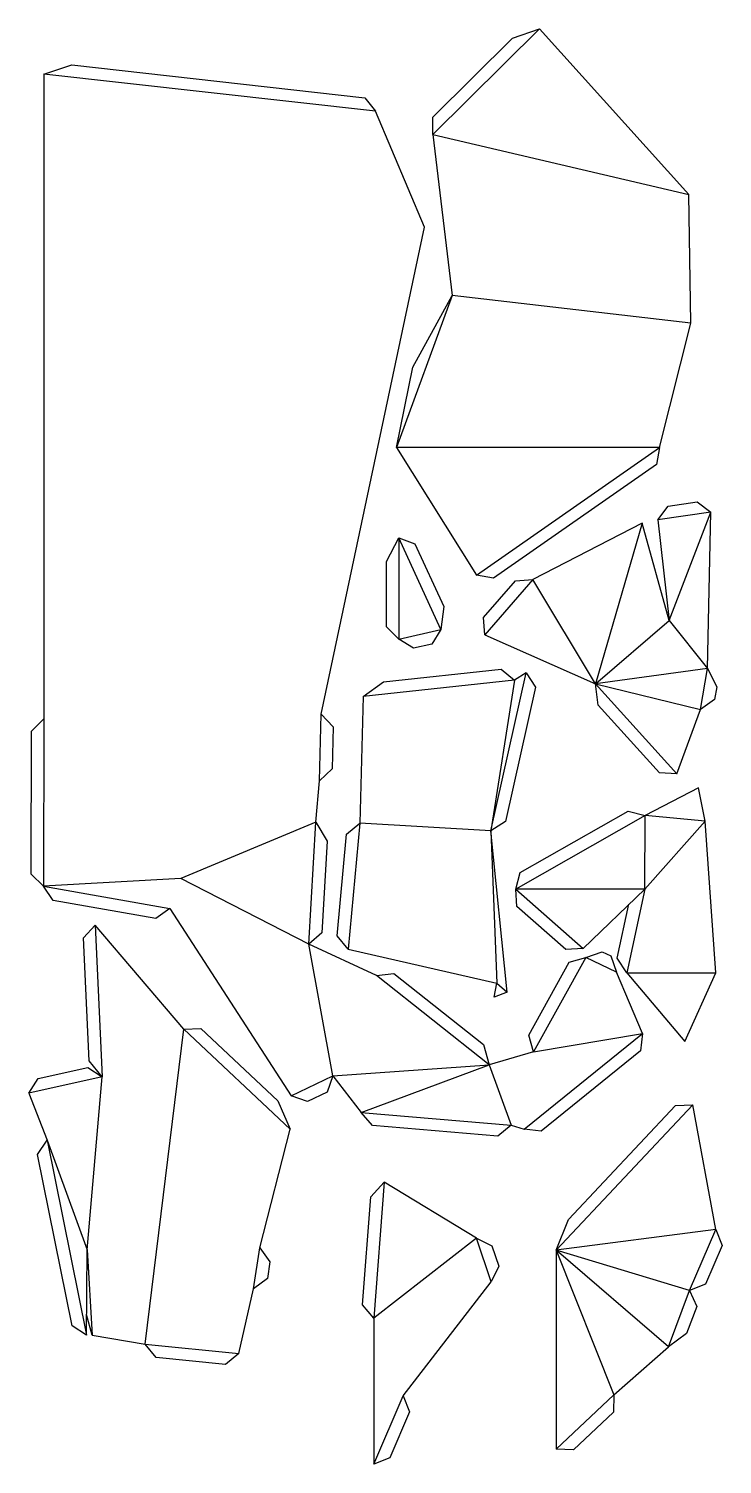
# Model space of a CAD drawing. Extents: x 5 to 289, y 15 to 602.
import ezdxf

# ---------------------------------------------------------------- set-up
doc = ezdxf.new("R2010")
doc.units = 0

msp = doc.modelspace()

# ---------------------------------------------------------------- linework, layer by layer
at = {"layer": 'CutLine', "color": 8, "linetype": 'CONTINUOUS'}
for p, q in [((203.109865, 598.215641), (214.171119, 602.140308)), ((275.110339, 534.30626), (214.171119, 602.140308)), ((170.529749, 565.918876), (203.109865, 598.215641)), ((11.556109, 583.621209), (22.948467, 587.372501)), ((22.948467, 587.372501), (142.673771, 573.918776)), ((11.556109, 583.621209), (11.556109, 319.952225)), ((142.673771, 573.918776), (147.084155, 568.391705)), ((167.131574, 521.056998), (147.084155, 568.391705)), ((170.498867, 558.847875), (170.529749, 565.918876)), ((170.498867, 558.847875), (178.471543, 493.083784)), ((276.047277, 481.79155), (275.110339, 534.30626)), ((124.950174, 321.811025), (167.131574, 521.056998)), ((162.385394, 463.70087), (178.471543, 493.083784)), ((263.140908, 430.878896), (276.047277, 481.79155)), ((155.689286, 430.878896), (162.385394, 463.70087)), ((155.689286, 430.878896), (188.319341, 378.756158)), ((263.140908, 430.878896), (261.896276, 423.918229)), ((261.896276, 423.918229), (195.280008, 377.511526)), ((262.532969, 401.279451), (266.742467, 406.961011)), ((266.742467, 406.961011), (278.545192, 408.717582)), ((278.545192, 408.717582), (284.226752, 404.508085)), ((256.113228, 399.945647), (211.378786, 376.90854)), ((267.20384, 360.203991), (256.113228, 399.945647)), ((262.532969, 401.279451), (267.20384, 360.203991)), ((282.792671, 340.505495), (284.226752, 404.508085)), ((151.611592, 384.323161), (156.611592, 393.925737)), ((156.611592, 393.925737), (163.243267, 391.471987)), ((163.243267, 391.471987), (175.02369, 365.853978)), ((151.611592, 357.585558), (151.611592, 384.323161)), ((195.280008, 377.511526), (188.319341, 378.756158)), ((191.245836, 361.411842), (204.324397, 376.423156)), ((204.324397, 376.423156), (211.378786, 376.90854)), ((175.02369, 365.853978), (173.84978, 356.43913)), ((191.73122, 354.357453), (191.245836, 361.411842)), ((156.611592, 352.585558), (151.611592, 357.585558)), ((162.581972, 348.796816), (156.611592, 352.585558)), ((173.84978, 356.43913), (170.061038, 350.46875)), ((191.73122, 354.357453), (237.000617, 334.202267)), ((170.061038, 350.46875), (162.581972, 348.796816)), ((282.792671, 340.505495), (286.589231, 332.982001)), ((142.098911, 329.102423), (150.368465, 335.024444)), ((150.368465, 335.024444), (198.472387, 340.218761)), ((198.472387, 340.218761), (203.980275, 335.784443)), ((208.652249, 338.834645), (203.980275, 335.784443)), ((208.652249, 338.834645), (212.448578, 332.869086)), ((142.098911, 329.102423), (140.64227, 277.342492)), ((212.448578, 332.869086), (200.247619, 277.962767)), ((238.092449, 325.562036), (237.000617, 334.202267)), ((286.589231, 332.982001), (285.732936, 327.927995)), ((263.249653, 297.856663), (238.092449, 325.562036)), ((270.31252, 297.516207), (279.967951, 323.833493)), ((285.732936, 327.927995), (279.967951, 323.833493)), ((6.539692, 314.968696), (11.556109, 319.952225)), ((124.950174, 321.811025), (129.814571, 316.679004)), ((6.347372, 256.492325), (6.539692, 314.968696)), ((129.814571, 316.679004), (129.355257, 299.522482)), ((129.355257, 299.522482), (124.223236, 294.658085)), ((122.752084, 277.762624), (124.223236, 294.658085)), ((270.31252, 297.516207), (263.249653, 297.856663)), ((279.063453, 291.717991), (257.386763, 280.376288)), ((281.856486, 278.053488), (279.063453, 291.717991)), ((206.297278, 257.159283), (250.420165, 282.1743)), ((250.420165, 282.1743), (257.386763, 280.376288)), ((122.752084, 277.762624), (127.303721, 269.955081)), ((135.21244, 272.812928), (140.64227, 277.342492)), ((200.247619, 277.962767), (194.282061, 274.166438)), ((286.219583, 216.116033), (281.856486, 278.053488)), ((131.451091, 231.20216), (135.21244, 272.812928)), ((200.920484, 208.254295), (194.282061, 274.166438)), ((127.303721, 269.955081), (125.109155, 232.455611)), ((11.330901, 251.475908), (6.347372, 256.492325)), ((204.413638, 250.343719), (206.297278, 257.159283)), ((15.386352, 245.683385), (11.330901, 251.475908)), ((204.853437, 243.286342), (204.413638, 250.343719)), ((231.954575, 226.033991), (257.130376, 250.343719)), ((57.263857, 238.296663), (15.386352, 245.683385)), ((63.056379, 242.352114), (57.263857, 238.296663)), ((63.056379, 242.352114), (112.611198, 165.805614)), ((224.897198, 225.594192), (204.853437, 243.286342)), ((245.943233, 222.065414), (250.678387, 244.113685)), ((27.777938, 230.394665), (32.539925, 235.621852)), ((68.70027, 193.118536), (32.539925, 235.621852)), ((30.117525, 180.157167), (27.777938, 230.394665)), ((125.109155, 232.455611), (119.825582, 227.756264)), ((135.980655, 225.77233), (131.451091, 231.20216)), ((147.515156, 215.043411), (119.825582, 227.756264)), ((135.980655, 225.77233), (196.641102, 211.834513)), ((231.954575, 226.033991), (224.897198, 225.594192)), ((233.012262, 222.404015), (239.685368, 224.742743)), ((239.685368, 224.742743), (243.242368, 223.03195)), ((209.735972, 190.592831), (226.218338, 220.443761)), ((226.218338, 220.443761), (233.012262, 222.404015)), ((243.242368, 223.03195), (245.581096, 216.358843)), ((249.78189, 216.127005), (245.943233, 222.065414)), ((147.515156, 215.043411), (154.539937, 215.85116)), ((154.539937, 215.85116), (191.178573, 186.769423)), ((195.572438, 206.209504), (196.641102, 211.834513)), ((256.221483, 191.292581), (245.581096, 216.358843)), ((249.78189, 216.127005), (273.489398, 188.065996)), ((273.489398, 188.065996), (286.219583, 216.116033)), ((200.920484, 208.254295), (195.572438, 206.209504)), ((68.70027, 193.118536), (75.767944, 193.337612)), ((75.767944, 193.337612), (107.22595, 163.771179)), ((211.696226, 183.798907), (209.735972, 190.592831)), ((256.221483, 191.292581), (255.482085, 184.260277)), ((191.178573, 186.769423), (193.621093, 178.447052)), ((211.696226, 183.798907), (193.621093, 178.447052)), ((255.482085, 184.260277), (214.881873, 151.385458)), ((9.153553, 172.921081), (29.468543, 177.403404)), ((29.468543, 177.403404), (35.428402, 173.598134)), ((35.428402, 173.598134), (30.117525, 180.157167)), ((5.348283, 166.961222), (9.153553, 172.921081)), ((129.661114, 173.927056), (127.297255, 167.26281)), ((129.661114, 173.927056), (141.258182, 159.02184)), ((5.348283, 166.961222), (12.899886, 147.703093)), ((119.275444, 163.441755), (112.611198, 165.805614)), ((127.297255, 167.26281), (119.275444, 163.441755)), ((107.22595, 163.771179), (112.250199, 152.187268)), ((145.816507, 153.616132), (141.258182, 159.02184)), ((225.93824, 115.293749), (269.716799, 161.853477)), ((269.716799, 161.853477), (276.784518, 162.071065)), ((286.236822, 111.160691), (276.784518, 162.071065)), ((197.1252, 149.252624), (145.816507, 153.616132)), ((202.530908, 153.810949), (197.1252, 149.252624)), ((202.530908, 153.810949), (207.84957, 152.124856)), ((8.982438, 141.816362), (12.899886, 147.703093)), ((99.757774, 103.678096), (112.250199, 152.187268)), ((214.881873, 151.385458), (207.84957, 152.124856)), ((23.041821, 71.821009), (8.982438, 141.816362)), ((145.191999, 124.49554), (150.677178, 130.55299)), ((188.356053, 107.639454), (150.677178, 130.55299)), ((141.760888, 80.288083), (145.191999, 124.49554)), ((220.9931, 102.735324), (225.93824, 115.293749)), ((188.356053, 107.639454), (194.685037, 104.486049)), ((286.236822, 111.160691), (288.848938, 104.589782)), ((28.928553, 67.903561), (29.240451, 102.799589)), ((99.757774, 103.678096), (103.962038, 97.992661)), ((194.685037, 104.486049), (197.495679, 96.093373)), ((220.9931, 102.735324), (220.9931, 21.289559)), ((288.848938, 104.589782), (282.027485, 88.766375)), ((103.962038, 97.992661), (102.931233, 91.110035)), ((197.495679, 96.093373), (194.342274, 89.764389)), ((102.931233, 91.110035), (97.245798, 86.905771)), ((158.424228, 43.128085), (194.342274, 89.764389)), ((282.027485, 88.766375), (275.456575, 86.154259)), ((91.255525, 60.411863), (97.245798, 86.905771)), ((275.456575, 86.154259), (278.393847, 79.722118)), ((31.299928, 67.962991), (29.004328, 76.381546)), ((146.358991, 74.916169), (141.760888, 80.288083)), ((278.393847, 79.722118), (274.277738, 68.687223)), ((28.928553, 67.903561), (23.041821, 71.821009)), ((146.358991, 74.916169), (146.358991, 15.150251)), ((31.299928, 67.962991), (52.917574, 64.258711)), ((274.277738, 68.687223), (266.906541, 63.232434)), ((57.393396, 58.784497), (52.917574, 64.258711)), ((85.781311, 55.93604), (57.393396, 58.784497)), ((91.255525, 60.411863), (85.781311, 55.93604)), ((244.579115, 43.59724), (266.906541, 63.232434)), ((158.424228, 43.128085), (161.035548, 36.556859)), ((244.579115, 43.59724), (244.382232, 36.528914)), ((161.035548, 36.556859), (152.930216, 17.761571)), ((244.382232, 36.528914), (228.061426, 21.092676)), ((152.930216, 17.761571), (146.358991, 15.150251)), ((228.061426, 21.092676), (220.9931, 21.289559))]:
    msp.add_line(p, q, dxfattribs=at)
at = {"layer": 'MountainLine', "color": 5, "linetype": 'CONTINUOUS'}
for p, q in [((147.084155, 568.391705), (11.556109, 583.621209)), ((170.498867, 558.847875), (275.110339, 534.30626)), ((276.047277, 481.79155), (178.471543, 493.083784)), ((263.140908, 430.878896), (155.689286, 430.878896)), ((284.226752, 404.508085), (262.532969, 401.279451)), ((173.84978, 356.43913), (156.611592, 393.925737)), ((211.378786, 376.90854), (191.73122, 354.357453)), ((156.611592, 352.585558), (173.84978, 356.43913)), ((279.967951, 323.833493), (282.792671, 340.505495)), ((11.556109, 319.952225), (11.330901, 251.475908)), ((122.752084, 277.762624), (67.522378, 254.644435)), ((194.282061, 274.166438), (140.64227, 277.342492)), ((257.386763, 280.376288), (204.413638, 250.343719)), ((281.856486, 278.053488), (257.386763, 280.376288)), ((67.522378, 254.644435), (11.330901, 251.475908)), ((119.825582, 227.756264), (67.522378, 254.644435)), ((257.130376, 250.343719), (204.413638, 250.343719)), ((32.539925, 235.621852), (35.428402, 173.598134)), ((193.621093, 178.447052), (147.515156, 215.043411)), ((52.917574, 64.258711), (68.70027, 193.118536)), ((141.258182, 159.02184), (193.621093, 178.447052)), ((35.428402, 173.598134), (5.348283, 166.961222)), ((188.356053, 107.639454), (146.358991, 74.916169)), ((275.456575, 86.154259), (286.236822, 111.160691)), ((266.906541, 63.232434), (275.456575, 86.154259)), ((52.917574, 64.258711), (91.255525, 60.411863)), ((146.358991, 15.150251), (158.424228, 43.128085)), ((220.9931, 21.289559), (244.579115, 43.59724))]:
    msp.add_line(p, q, dxfattribs=at)
at = {"layer": 'ValleyLine', "color": 1, "linetype": 'CONTINUOUS'}
for p, q in [((214.171119, 602.140308), (170.498867, 558.847875)), ((178.471543, 493.083784), (155.689286, 430.878896)), ((188.319341, 378.756158), (263.140908, 430.878896)), ((256.113228, 399.945647), (237.000617, 334.202267)), ((267.20384, 360.203991), (284.226752, 404.508085)), ((156.611592, 393.925737), (156.611592, 352.585558)), ((237.000617, 334.202267), (211.378786, 376.90854)), ((237.000617, 334.202267), (267.20384, 360.203991)), ((267.20384, 360.203991), (282.792671, 340.505495)), ((282.792671, 340.505495), (237.000617, 334.202267)), ((203.980275, 335.784443), (142.098911, 329.102423)), ((194.282061, 274.166438), (208.652249, 338.834645)), ((203.980275, 335.784443), (194.282061, 274.166438)), ((237.000617, 334.202267), (279.967951, 323.833493)), ((237.000617, 334.202267), (270.31252, 297.516207)), ((124.223236, 294.658085), (124.950174, 321.811025)), ((119.825582, 227.756264), (122.752084, 277.762624)), ((140.64227, 277.342492), (135.980655, 225.77233)), ((257.130376, 250.343719), (257.386763, 280.376288)), ((257.130376, 250.343719), (281.856486, 278.053488)), ((194.282061, 274.166438), (196.641102, 211.834513)), ((11.330901, 251.475908), (63.056379, 242.352114)), ((204.413638, 250.343719), (231.954575, 226.033991)), ((257.130376, 250.343719), (249.78189, 216.127005)), ((129.661114, 173.927056), (119.825582, 227.756264)), ((233.012262, 222.404015), (211.696226, 183.798907)), ((245.581096, 216.358843), (233.012262, 222.404015)), ((196.641102, 211.834513), (200.920484, 208.254295)), ((249.78189, 216.127005), (286.219583, 216.116033)), ((112.250199, 152.187268), (68.70027, 193.118536)), ((207.84957, 152.124856), (256.221483, 191.292581)), ((211.696226, 183.798907), (256.221483, 191.292581)), ((129.661114, 173.927056), (193.621093, 178.447052)), ((193.621093, 178.447052), (202.530908, 153.810949)), ((29.240451, 102.799589), (35.428402, 173.598134)), ((112.611198, 165.805614), (129.661114, 173.927056)), ((141.258182, 159.02184), (202.530908, 153.810949)), ((276.784518, 162.071065), (220.9931, 102.735324)), ((12.899886, 147.703093), (29.240451, 102.799589)), ((12.899886, 147.703093), (28.928553, 67.903561)), ((150.677178, 130.55299), (146.358991, 74.916169)), ((194.342274, 89.764389), (188.356053, 107.639454)), ((286.236822, 111.160691), (220.9931, 102.735324)), ((29.240451, 102.799589), (31.299928, 67.962991)), ((97.245798, 86.905771), (99.757774, 103.678096)), ((220.9931, 102.735324), (244.579115, 43.59724)), ((266.906541, 63.232434), (220.9931, 102.735324)), ((275.456575, 86.154259), (220.9931, 102.735324))]:
    msp.add_line(p, q, dxfattribs=at)

doc.saveas('drawing.dxf')
